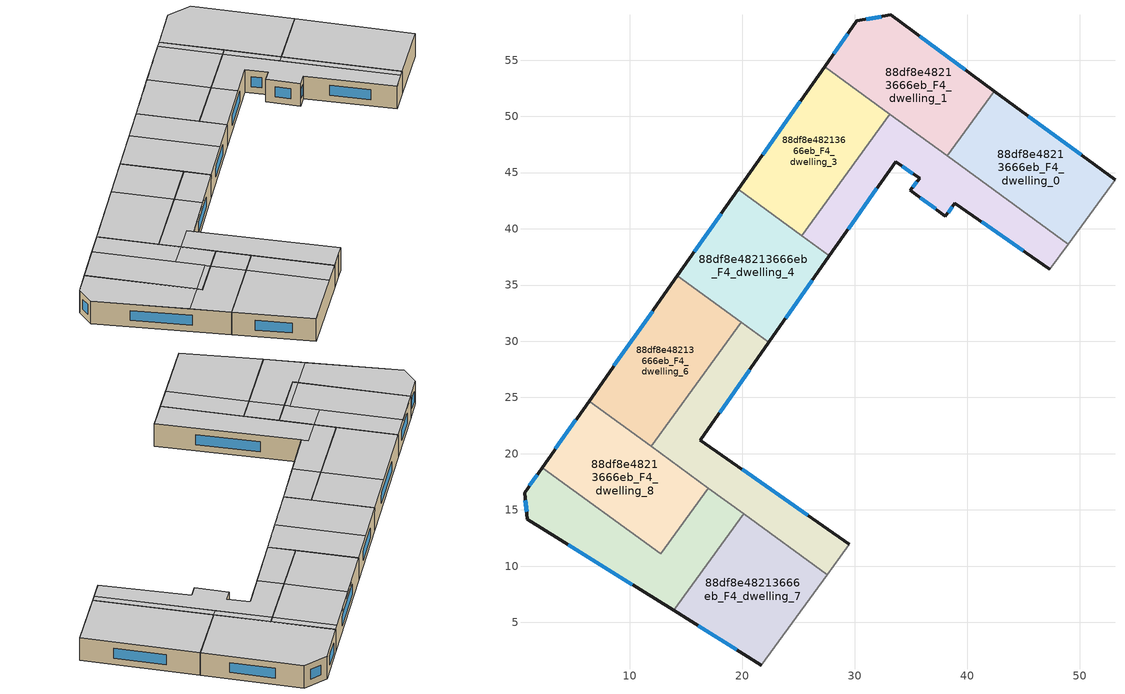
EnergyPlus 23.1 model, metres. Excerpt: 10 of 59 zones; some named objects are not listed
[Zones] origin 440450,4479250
88df8e48213666eb_F4_dwelling_0
 floor to 88df8e48213666eb_F3_dwelling_0 (EU_floor_Construction): 53.15,44.36 49,38.65 38.23,46.49 42.43,52.24 z12
 wall outside (EU_wall_Construction): 53.15,44.36 42.43,52.24 z12:15
 wall to 88df8e48213666eb_F4_dwelling_1 (EU_wall_Construction): 42.43,52.24 38.23,46.49 z12:15
 wall adiabatic (EU_wall_Construction): 49,38.65 53.15,44.36 z12:15
 wall to 88df8e48213666eb_F4_dwelling_2 (EU_wall_Construction): 38.23,46.49 49,38.65 z12:15
 window (EU_Window_Construction): 50.14,46.57 45.44,50.03 z12.84:14.16
 ceiling adiabatic (EU_roof_Construction): 49,38.65 53.15,44.36 42.43,52.24 38.23,46.49 z15
88df8e48213666eb_F4_dwelling_1
 floor to 88df8e48213666eb_F3_dwelling_1 (EU_floor_Construction): 42.43,52.24 38.23,46.49 27.34,54.42 30.2,58.48 33.19,59.03 z12
 wall outside (EU_wall_Construction): 42.43,52.24 33.19,59.03 30.2,58.48 27.34,54.42 z12:15
 wall to 88df8e48213666eb_F4_dwelling_3 (EU_wall_Construction): 27.34,54.42 33.14,50.2 z12:15
 wall to 88df8e48213666eb_F4_dwelling_2 (EU_wall_Construction): 33.14,50.2 38.23,46.49 z12:15
 window (EU_Window_Construction): 29.4,57.34 28.15,55.56 / 32.35,58.88 31.04,58.64 / 39.83,54.15 35.79,57.13 z12.84:14.16
 ceiling to 88df8e48213666eb_F5_dwelling_1 (EU_floor_Construction): 38.23,46.49 42.42,52.25 33.19,59.03 30.2,58.48 27.34,54.42 z15
88df8e48213666eb_F4_dwelling_2
 floor to 88df8e48213666eb_F3_dwelling_2 (EU_floor_Construction): 49,38.65 47.35,36.39 38.92,42.28 38.08,41.12 34.96,43.41 35.77,44.48 33.64,45.97 27.76,37.59 25.28,39.4 33.14,50.2 z12
 wall outside (EU_wall_Construction): 27.76,37.59 33.64,45.97 35.77,44.48 34.96,43.41 38.08,41.12 38.92,42.28 47.35,36.39 z12:15
 wall to 88df8e48213666eb_F4_dwelling_3 (EU_wall_Construction): 33.14,50.2 25.28,39.4 z12:15
 wall adiabatic (EU_wall_Construction): 47.35,36.39 49,38.65 z12:15
 wall to 88df8e48213666eb_F4_dwelling_4 (EU_wall_Construction): 25.28,39.4 27.76,37.59 z12:15
 window (EU_Window_Construction): 41.29,40.63 44.98,38.04 / 38.31,41.45 38.68,41.96 / 35.84,42.77 37.2,41.77 / 35.54,44.18 35.19,43.71 / 34.24,45.56 35.17,44.9 / 29.41,39.94 31.99,43.62 z12.84:14.16
 ceiling to 88df8e48213666eb_F5_dwelling_2 (EU_floor_Construction): 47.35,36.39 48.54,38.02 32.68,49.56 28.97,44.47 31.36,42.73 33.64,45.97 35.77,44.48 34.96,43.41 38.08,41.12 38.92,42.28 z15
 ceiling adiabatic (EU_roof_Construction): 27.76,37.59 31.36,42.73 28.97,44.47 25.28,39.4 z15; 48.54,38.02 49,38.65 38.23,46.49 37.77,45.86 z15
 ceiling to 88df8e48213666eb_F5_dwelling_1 (EU_floor_Construction): 37.77,45.86 38.23,46.49 33.14,50.2 32.68,49.56 z15
88df8e48213666eb_F4_dwelling_3
 floor to 88df8e48213666eb_F3_dwelling_3 (EU_floor_Construction): 33.14,50.2 25.28,39.4 19.65,43.5 27.34,54.42 z12
 wall outside (EU_wall_Construction): 27.34,54.42 19.65,43.5 z12:15
 wall to 88df8e48213666eb_F4_dwelling_4 (EU_wall_Construction): 19.65,43.5 25.28,39.4 z12:15
 window (EU_Window_Construction): 25.18,51.35 21.81,46.57 z12.84:14.16
 ceiling adiabatic (EU_roof_Construction): 25.28,39.4 28.97,44.47 23.26,48.63 19.65,43.5 z15
 ceiling to 88df8e48213666eb_F5_dwelling_1 (EU_floor_Construction): 32.68,49.56 33.14,50.2 27.34,54.42 26.89,53.78 z15
 ceiling to 88df8e48213666eb_F5_dwelling_2 (EU_floor_Construction): 28.97,44.47 32.68,49.56 26.89,53.78 23.26,48.63 z15
88df8e48213666eb_F4_dwelling_4
 floor to 88df8e48213666eb_F3_dwelling_4 (EU_floor_Construction): 27.76,37.59 22.37,29.89 14.24,35.82 19.65,43.5 z12
 wall outside (EU_wall_Construction): 22.37,29.89 27.76,37.59 / 19.65,43.5 14.24,35.82 z12:15
 wall to 88df8e48213666eb_F4_dwelling_6 (EU_wall_Construction): 14.24,35.82 19.92,31.68 z12:15
 wall to 88df8e48213666eb_F4_dwelling_5 (EU_wall_Construction): 19.92,31.68 22.37,29.89 z12:15
 window (EU_Window_Construction): 23.89,32.06 26.25,35.43 / 18.13,41.34 15.76,37.98 z12.84:14.16
 ceiling to 88df8e48213666eb_F5_dwelling_4 (EU_floor_Construction): 22.37,29.89 25.37,34.17 17.24,40.08 14.24,35.82 z15
 ceiling adiabatic (EU_roof_Construction): 25.37,34.17 27.76,37.59 19.65,43.5 17.24,40.08 z15
88df8e48213666eb_F4_dwelling_5
 floor to 88df8e48213666eb_F3_dwelling_5 (EU_floor_Construction): 22.37,29.89 16.29,21.21 29.54,11.94 28.71,10.83 27.56,9.25 11.9,20.66 19.92,31.68 z12
 wall outside (EU_wall_Construction): 29.54,11.94 16.29,21.21 22.37,29.89 z12:15
 wall adiabatic (EU_wall_Construction): 27.56,9.25 28.71,10.83 29.54,11.94 z12:15
 wall to 88df8e48213666eb_F4_dwelling_6 (EU_wall_Construction): 19.92,31.68 11.9,20.66 z12:15
 wall to 88df8e48213666eb_F4_dwelling_7 (EU_wall_Construction): 20.15,14.65 27.56,9.25 z12:15
 wall to 88df8e48213666eb_F4_dwelling_9 (EU_wall_Construction): 17,16.94 20.15,14.65 z12:15
 wall to 88df8e48213666eb_F4_dwelling_8 (EU_wall_Construction): 11.9,20.66 17,16.94 z12:15
 window (EU_Window_Construction): 25.82,14.54 20.01,18.61 / 18,23.65 20.66,27.46 z12.84:14.16
 ceiling to 88df8e48213666eb_F5_dwelling_5 (EU_floor_Construction): 28.71,10.83 29.54,11.94 15.68,21.64 13.9,19.2 27.56,9.25 z15
 ceiling to 88df8e48213666eb_F5_dwelling_6 (EU_floor_Construction): 16.29,21.21 19.38,25.63 16.86,27.47 11.9,20.66 13.9,19.2 15.68,21.64 z15
 ceiling to 88df8e48213666eb_F5_dwelling_4 (EU_floor_Construction): 19.38,25.63 22.37,29.89 19.92,31.68 16.86,27.47 z15
88df8e48213666eb_F4_dwelling_6
 floor to 88df8e48213666eb_F3_dwelling_6 (EU_floor_Construction): 19.92,31.68 11.9,20.66 6.39,24.67 14.24,35.82 z12
 wall outside (EU_wall_Construction): 14.24,35.82 6.39,24.67 z12:15
 wall to 88df8e48213666eb_F4_dwelling_8 (EU_wall_Construction): 6.39,24.67 11.9,20.66 z12:15
 window (EU_Window_Construction): 12.03,32.69 8.59,27.8 z12.84:14.16
 ceiling to 88df8e48213666eb_F5_dwelling_6 (EU_floor_Construction): 11.9,20.66 16.86,27.47 11.24,31.56 6.39,24.67 z15
 ceiling to 88df8e48213666eb_F5_dwelling_4 (EU_floor_Construction): 16.86,27.47 19.92,31.68 14.24,35.82 11.24,31.56 z15
88df8e48213666eb_F4_dwelling_7
 floor to 88df8e48213666eb_F3_dwelling_7 (EU_floor_Construction): 27.56,9.25 21.7,1.19 13.9,6.06 20.15,14.65 z12
 wall outside (EU_wall_Construction): 13.9,6.06 21.7,1.19 z12:15
 wall to 88df8e48213666eb_F4_dwelling_9 (EU_wall_Construction): 20.15,14.65 13.9,6.06 z12:15
 wall adiabatic (EU_wall_Construction): 21.7,1.19 27.56,9.25 z12:15
 window (EU_Window_Construction): 16.09,4.69 19.51,2.56 z12.84:14.16
 ceiling to 88df8e48213666eb_F5_dwelling_7 (EU_floor_Construction): 21.7,1.19 25.91,6.98 18.5,12.38 13.9,6.06 z15
 ceiling to 88df8e48213666eb_F5_dwelling_5 (EU_floor_Construction): 25.91,6.98 27.56,9.25 20.15,14.65 18.5,12.38 z15
88df8e48213666eb_F4_dwelling_8
 floor to 88df8e48213666eb_F3_dwelling_8 (EU_floor_Construction): 17,16.94 12.75,11.11 2.23,18.77 6.39,24.67 z12
 wall outside (EU_wall_Construction): 6.39,24.67 2.23,18.77 z12:15
 wall to 88df8e48213666eb_F4_dwelling_9 (EU_wall_Construction): 2.23,18.77 12.75,11.11 17,16.94 z12:15
 window (EU_Window_Construction): 5.22,23.01 3.39,20.43 z12.84:14.16
 ceiling to 88df8e48213666eb_F5_dwelling_8 (EU_floor_Construction): 12.23,11.48 14.83,15.05 4.77,22.38 2.23,18.77 z15
 ceiling to 88df8e48213666eb_F5_dwelling_5 (EU_floor_Construction): 15.35,14.68 17,16.94 13.9,19.2 12.25,16.93 z15
 ceiling to 88df8e48213666eb_F5_dwelling_6 (EU_floor_Construction): 12.25,16.93 13.9,19.2 6.39,24.67 4.77,22.38 z15
 ceiling to 88df8e48213666eb_F5_dwelling_7 (EU_floor_Construction): 12.75,11.11 15.35,14.68 14.83,15.05 12.23,11.48 z15
88df8e48213666eb_F4_dwelling_9
 floor to 88df8e48213666eb_F3_dwelling_9 (EU_floor_Construction): 17,16.94 20.15,14.65 13.9,6.06 0.9,14.17 0.64,16.52 2.23,18.77 12.75,11.11 z12
 wall outside (EU_wall_Construction): 2.23,18.77 0.64,16.52 0.9,14.17 13.9,6.06 z12:15
 window (EU_Window_Construction): 4.55,11.89 10.24,8.34 / 0.71,15.86 0.82,14.83 / 1.78,18.14 1.09,17.15 z12.84:14.16
 ceiling to 88df8e48213666eb_F5_dwelling_8 (EU_floor_Construction): 10.04,8.46 12.23,11.48 2.23,18.77 0.64,16.52 0.9,14.17 z15
 ceiling to 88df8e48213666eb_F5_dwelling_7 (EU_floor_Construction): 13.9,6.06 18.5,12.38 15.35,14.68 12.75,11.11 12.23,11.48 10.04,8.46 z15
 ceiling to 88df8e48213666eb_F5_dwelling_5 (EU_floor_Construction): 18.5,12.38 20.15,14.65 17,16.94 15.35,14.68 z15
[Building]
EU S2 Campaign: North Axis=0; Terrain=City; Solar Distribution=FullExterior
[Site:Location]
Madrid: Latitude=40.5; Longitude=-3.5; Time Zone=1; Elevation=609
[SizingPeriod:WeatherFileDays]
AnnualSizingPeriod: Begin Month=1; Begin Day of Month=1; End Month=12; End Day of Month=31; Day of Week for Start Day=Monday; Use Weather File Daylight Saving Period=No; Use Weather File Rain and Snow Indicators=No
[MATERIAL]
EU_InternalMass_Material: Roughness=MediumRough; Thickness=0.1; Conductivity=1; Density=1800; Specific Heat=900; Thermal Absorptance=0.9; Solar Absorptance=0.7; Visible Absorptance=0.7
[MATERIAL:NOMASS] Roughness=MediumRough; Thermal Absorptance=0.9; Solar Absorptance=0.7; Visible Absorptance=0.7
Name | Thermal Resistance
EU_wall_NoMass; EU_roof_NoMass | 2.16768
EU_floor_NoMass | 1.14339
[WINDOWMATERIAL:SIMPLEGLAZINGSYSTEM]
EU_Window_SimpleGlazing: UFactor=3.23888; Solar Heat Gain Coefficient=0.85; Visible Transmittance=0.85
[CONSTRUCTION]
EU_wall_Construction: EU_wall_NoMass
EU_roof_Construction: EU_roof_NoMass
EU_floor_Construction: EU_floor_NoMass
EU_Window_Construction: EU_Window_SimpleGlazing
EU_InternalMass_Construction: EU_InternalMass_Material
[ZONE] Type=1; Multiplier=1; Ceiling Height=autocalculate; Floor Area=autocalculate; Part of Total Floor Area=Yes
Name | Volume
88df8e48213666eb_F4_dwelling_0 | 283.245
88df8e48213666eb_F4_dwelling_1 | 283.237
88df8e48213666eb_F4_dwelling_2 | 283.2
88df8e48213666eb_F4_dwelling_3 | 283.214
88df8e48213666eb_F4_dwelling_4 | 283.221
88df8e48213666eb_F4_dwelling_5 | 283.223
88df8e48213666eb_F4_dwelling_6 | 283.23
88df8e48213666eb_F4_dwelling_7 | 283.22
88df8e48213666eb_F4_dwelling_8 | 283.217
88df8e48213666eb_F4_dwelling_9 | 283.194
[INTERNALMASS] Construction=EU_InternalMass_Construction
Name | Zone or ZoneList | Surface Area
88df8e48213666eb_F4_dwelling_0_EU_InternalMass | 88df8e48213666eb_F4_dwelling_0 | 94.415
88df8e48213666eb_F4_dwelling_1_EU_InternalMass | 88df8e48213666eb_F4_dwelling_1 | 94.4129
88df8e48213666eb_F4_dwelling_2_EU_InternalMass | 88df8e48213666eb_F4_dwelling_2 | 94.401
88df8e48213666eb_F4_dwelling_3_EU_InternalMass | 88df8e48213666eb_F4_dwelling_3 | 94.4079
88df8e48213666eb_F4_dwelling_4_EU_InternalMass | 88df8e48213666eb_F4_dwelling_4 | 94.4069
88df8e48213666eb_F4_dwelling_5_EU_InternalMass | 88df8e48213666eb_F4_dwelling_5 | 94.4099
88df8e48213666eb_F4_dwelling_6_EU_InternalMass | 88df8e48213666eb_F4_dwelling_6 | 94.412
88df8e48213666eb_F4_dwelling_7_EU_InternalMass | 88df8e48213666eb_F4_dwelling_7 | 94.4061
88df8e48213666eb_F4_dwelling_8_EU_InternalMass | 88df8e48213666eb_F4_dwelling_8 | 94.4069
88df8e48213666eb_F4_dwelling_9_EU_InternalMass | 88df8e48213666eb_F4_dwelling_9 | 94.3976
[OTHEREQUIPMENT] Fuel Type=Electricity; Design Level Calculation Method=Watts/Area; Power per Zone Floor Area=1; Fraction Latent=0; Fraction Radiant=0; Fraction Lost=0; Carbon Dioxide Generation Rate=0; EndUse Subcategory=EU_Step8_InternalGains
Name | Zone or ZoneList or Space or SpaceList | Schedule
EU_Step8_InternalGain_88df8e48213666eb_F4_dwelling_0_f000 | 88df8e48213666eb_F4_dwelling_0 | EU_Step8_GainSchedule_88df8e48213666eb_F4_dwelling_0_f000
EU_Step8_InternalGain_88df8e48213666eb_F4_dwelling_1_f000 | 88df8e48213666eb_F4_dwelling_1 | EU_Step8_GainSchedule_88df8e48213666eb_F4_dwelling_1_f000
EU_Step8_InternalGain_88df8e48213666eb_F4_dwelling_2_f000 | 88df8e48213666eb_F4_dwelling_2 | EU_Step8_GainSchedule_88df8e48213666eb_F4_dwelling_2_f000
EU_Step8_InternalGain_88df8e48213666eb_F4_dwelling_3_f000 | 88df8e48213666eb_F4_dwelling_3 | EU_Step8_GainSchedule_88df8e48213666eb_F4_dwelling_3_f000
EU_Step8_InternalGain_88df8e48213666eb_F4_dwelling_4_f000 | 88df8e48213666eb_F4_dwelling_4 | EU_Step8_GainSchedule_88df8e48213666eb_F4_dwelling_4_f000
EU_Step8_InternalGain_88df8e48213666eb_F4_dwelling_5_f000 | 88df8e48213666eb_F4_dwelling_5 | EU_Step8_GainSchedule_88df8e48213666eb_F4_dwelling_5_f000
EU_Step8_InternalGain_88df8e48213666eb_F4_dwelling_6_f000 | 88df8e48213666eb_F4_dwelling_6 | EU_Step8_GainSchedule_88df8e48213666eb_F4_dwelling_6_f000
EU_Step8_InternalGain_88df8e48213666eb_F4_dwelling_7_f000 | 88df8e48213666eb_F4_dwelling_7 | EU_Step8_GainSchedule_88df8e48213666eb_F4_dwelling_7_f000
EU_Step8_InternalGain_88df8e48213666eb_F4_dwelling_8_f000 | 88df8e48213666eb_F4_dwelling_8 | EU_Step8_GainSchedule_88df8e48213666eb_F4_dwelling_8_f000
EU_Step8_InternalGain_88df8e48213666eb_F4_dwelling_9_f000 | 88df8e48213666eb_F4_dwelling_9 | EU_Step8_GainSchedule_88df8e48213666eb_F4_dwelling_9_f000
[ZONEVENTILATION:DESIGNFLOWRATE] Schedule=EU_AlwaysOn; Design Flow Rate Calculation Method=AirChanges/Hour; Air Changes per Hour=0.480546; Ventilation Type=Natural; Fan Pressure Rise=0; Fan Total Efficiency=1; Constant Term Coefficient=1; Temperature Term Coefficient=0; Velocity Term Coefficient=0; Velocity Squared Term Coefficient=0; Minimum Indoor Temperature=-100; Maximum Indoor Temperature=100; Delta Temperature=-100; Minimum Outdoor Temperature=-100; Maximum Outdoor Temperature=100; Maximum Wind Speed=40
Name | Zone or ZoneList or Space or SpaceList
EU_ConstantAir_88df8e48213666eb_F4_dwelling_0 | 88df8e48213666eb_F4_dwelling_0
EU_ConstantAir_88df8e48213666eb_F4_dwelling_1 | 88df8e48213666eb_F4_dwelling_1
EU_ConstantAir_88df8e48213666eb_F4_dwelling_2 | 88df8e48213666eb_F4_dwelling_2
EU_ConstantAir_88df8e48213666eb_F4_dwelling_3 | 88df8e48213666eb_F4_dwelling_3
EU_ConstantAir_88df8e48213666eb_F4_dwelling_4 | 88df8e48213666eb_F4_dwelling_4
EU_ConstantAir_88df8e48213666eb_F4_dwelling_5 | 88df8e48213666eb_F4_dwelling_5
EU_ConstantAir_88df8e48213666eb_F4_dwelling_6 | 88df8e48213666eb_F4_dwelling_6
EU_ConstantAir_88df8e48213666eb_F4_dwelling_7 | 88df8e48213666eb_F4_dwelling_7
EU_ConstantAir_88df8e48213666eb_F4_dwelling_8 | 88df8e48213666eb_F4_dwelling_8
EU_ConstantAir_88df8e48213666eb_F4_dwelling_9 | 88df8e48213666eb_F4_dwelling_9
[HVACTEMPLATE:ZONE:IDEALLOADSAIRSYSTEM] System Availability Schedule=EU_AlwaysOn; Maximum Heating Supply Air Temperature=50; Minimum Cooling Supply Air Temperature=13; Maximum Heating Supply Air Humidity Ratio=0.0156; Minimum Cooling Supply Air Humidity Ratio=0.0077; Heating Limit=NoLimit; Cooling Limit=NoLimit; Heating Availability Schedule=EU_AlwaysOn; Cooling Availability Schedule=EU_CoolingOff; Dehumidification Control Type=ConstantSensibleHeatRatio; Cooling Sensible Heat Ratio=0.7; Dehumidification Setpoint=60; Humidification Control Type=None; Humidification Setpoint=30; Outdoor Air Method=None; Outdoor Air Flow Rate per Person=0.00944; Outdoor Air Flow Rate per Zone Floor Area=0; Outdoor Air Flow Rate per Zone=0; Demand Controlled Ventilation Type=None; Outdoor Air Economizer Type=NoEconomizer; Heat Recovery Type=None; Sensible Heat Recovery Effectiveness=0.7; Latent Heat Recovery Effectiveness=0.65
Name | Template Thermostat
88df8e48213666eb_F4_dwelling_0 | EU_HeatOnly_88df8e48213666eb_F4_dwelling_0
88df8e48213666eb_F4_dwelling_1 | EU_HeatOnly_88df8e48213666eb_F4_dwelling_1
88df8e48213666eb_F4_dwelling_2 | EU_HeatOnly_88df8e48213666eb_F4_dwelling_2
88df8e48213666eb_F4_dwelling_3 | EU_HeatOnly_88df8e48213666eb_F4_dwelling_3
88df8e48213666eb_F4_dwelling_4 | EU_HeatOnly_88df8e48213666eb_F4_dwelling_4
88df8e48213666eb_F4_dwelling_5 | EU_HeatOnly_88df8e48213666eb_F4_dwelling_5
88df8e48213666eb_F4_dwelling_6 | EU_HeatOnly_88df8e48213666eb_F4_dwelling_6
88df8e48213666eb_F4_dwelling_7 | EU_HeatOnly_88df8e48213666eb_F4_dwelling_7
88df8e48213666eb_F4_dwelling_8 | EU_HeatOnly_88df8e48213666eb_F4_dwelling_8
88df8e48213666eb_F4_dwelling_9 | EU_HeatOnly_88df8e48213666eb_F4_dwelling_9
[SIZING:ZONE] Zone Cooling Design Supply Air Temperature Input Method=SupplyAirTemperature; Zone Cooling Design Supply Air Temperature=13; Zone Heating Design Supply Air Temperature Input Method=SupplyAirTemperature; Zone Heating Design Supply Air Temperature=50; Zone Cooling Design Supply Air Humidity Ratio=0.008; Zone Heating Design Supply Air Humidity Ratio=0.008; Cooling Design Air Flow Method=DesignDay; Cooling Design Air Flow Rate=0; Cooling Minimum Air Flow per Zone Floor Area=0.000762; Cooling Minimum Air Flow=0; Cooling Minimum Air Flow Fraction=0.2; Heating Design Air Flow Method=DesignDay; Heating Design Air Flow Rate=0; Heating Maximum Air Flow per Zone Floor Area=0.002032; Heating Maximum Air Flow=0.141576; Heating Maximum Air Flow Fraction=0.3; Account for Dedicated Outdoor Air System=No; Dedicated Outdoor Air System Control Strategy=NeutralSupplyAir; Dedicated Outdoor Air Low Setpoint Temperature for Design=autosize; Dedicated Outdoor Air High Setpoint Temperature for Design=autosize; Zone Load Sizing Method=Sensible Load Only No Latent Load; Zone Latent Cooling Design Supply Air Humidity Ratio Input Method=HumidityRatioDifference; Zone Cooling Design Supply Air Humidity Ratio Difference=0.005; Zone Latent Heating Design Supply Air Humidity Ratio Input Method=HumidityRatioDifference; Zone Humidification Design Supply Air Humidity Ratio Difference=0.005
88df8e48213666eb_F4_dwelling_0; 88df8e48213666eb_F4_dwelling_1; 88df8e48213666eb_F4_dwelling_2; 88df8e48213666eb_F4_dwelling_3; 88df8e48213666eb_F4_dwelling_4; 88df8e48213666eb_F4_dwelling_5; 88df8e48213666eb_F4_dwelling_6; 88df8e48213666eb_F4_dwelling_7; 88df8e48213666eb_F4_dwelling_8; 88df8e48213666eb_F4_dwelling_9
[SCHEDULE:CONSTANT]
Name | Hourly Value
EU_AlwaysOn | 1
EU_CoolingOff | 0
[SCHEDULE:FILE] Column Number=1; Rows to Skip at Top=0; Number of Hours of Data=8760; Column Separator=Comma; Interpolate to Timestep=No; Minutes per Item=60; Adjust Schedule for Daylight Savings=Yes
Name | File
EU_Step8_GainSchedule_88df8e48213666eb_F4_dwelling_0_f000 | ../../schedules/88df8e48213666eb/88df8e48213666eb_F4_dwelling_0_f000_gain.csv
EU_Step8_GainSchedule_88df8e48213666eb_F4_dwelling_1_f000 | ../../schedules/88df8e48213666eb/88df8e48213666eb_F4_dwelling_1_f000_gain.csv
EU_Step8_GainSchedule_88df8e48213666eb_F4_dwelling_2_f000 | ../../schedules/88df8e48213666eb/88df8e48213666eb_F4_dwelling_2_f000_gain.csv
EU_Step8_GainSchedule_88df8e48213666eb_F4_dwelling_3_f000 | ../../schedules/88df8e48213666eb/88df8e48213666eb_F4_dwelling_3_f000_gain.csv
EU_Step8_GainSchedule_88df8e48213666eb_F4_dwelling_4_f000 | ../../schedules/88df8e48213666eb/88df8e48213666eb_F4_dwelling_4_f000_gain.csv
EU_Step8_GainSchedule_88df8e48213666eb_F4_dwelling_5_f000 | ../../schedules/88df8e48213666eb/88df8e48213666eb_F4_dwelling_5_f000_gain.csv
EU_Step8_GainSchedule_88df8e48213666eb_F4_dwelling_6_f000 | ../../schedules/88df8e48213666eb/88df8e48213666eb_F4_dwelling_6_f000_gain.csv
EU_Step8_GainSchedule_88df8e48213666eb_F4_dwelling_7_f000 | ../../schedules/88df8e48213666eb/88df8e48213666eb_F4_dwelling_7_f000_gain.csv
EU_Step8_GainSchedule_88df8e48213666eb_F4_dwelling_8_f000 | ../../schedules/88df8e48213666eb/88df8e48213666eb_F4_dwelling_8_f000_gain.csv
EU_Step8_GainSchedule_88df8e48213666eb_F4_dwelling_9_f000 | ../../schedules/88df8e48213666eb/88df8e48213666eb_F4_dwelling_9_f000_gain.csv
